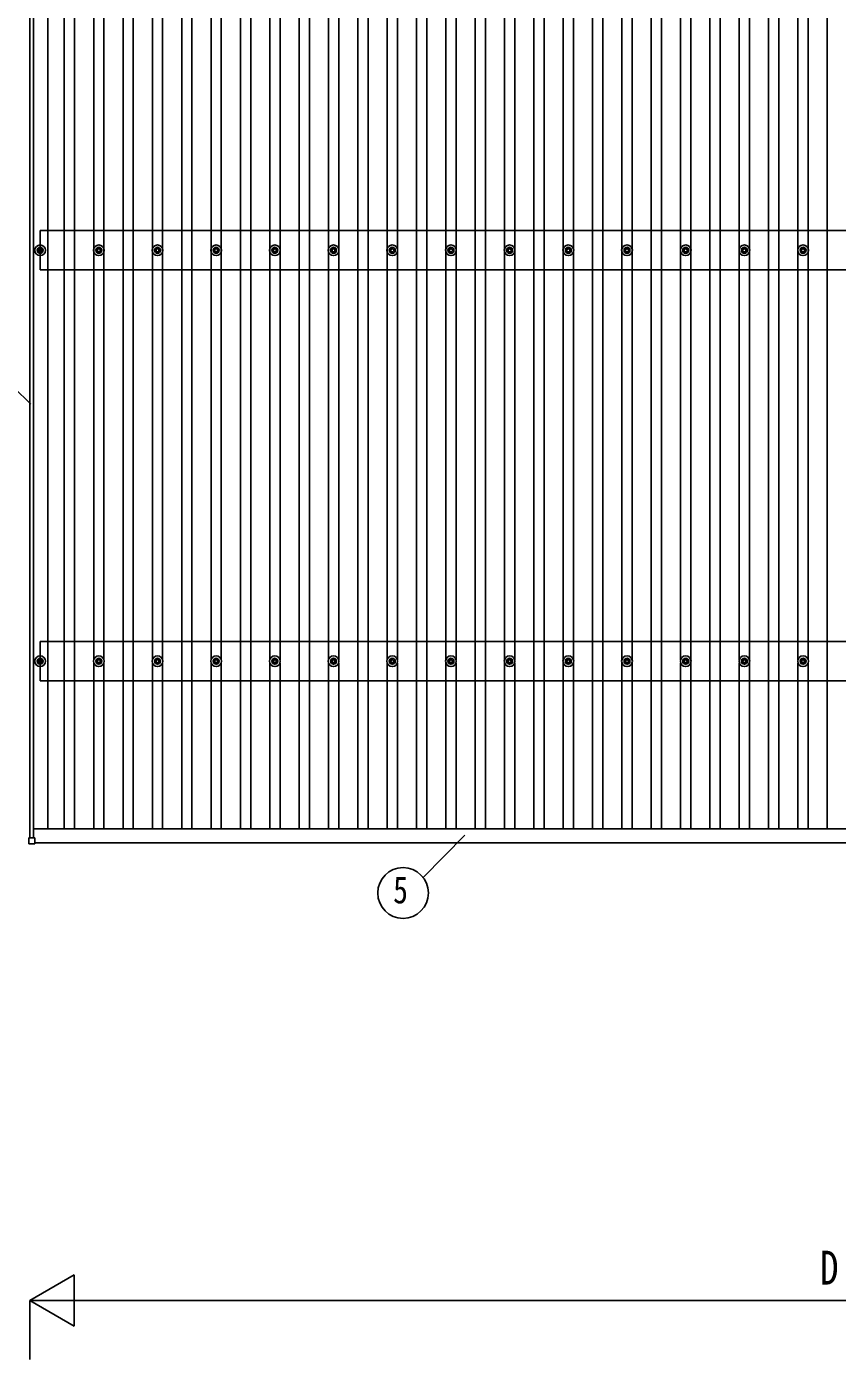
# Model space of a CAD drawing. Units: millimetres, scale not verified. Extents: x -14718 to 14718, y -10395 to 10395.
# Drawn here: x -11762 to -9000, y 1267 to 5807 of the extents above; entities that cross this region are included whole.
import ezdxf
from ezdxf.enums import TextEntityAlignment as Align

# ---------------------------------------------------------------- set-up
doc = ezdxf.new("R2010")
doc.units = ezdxf.units.MM
doc.header["$LTSCALE"] = 40
for name, color, linetype in [('0-5_YKK_13', 4, 'Continuous'), ('0-6_YKK_A1', 4, 'Continuous'), ('0-7_YKK_D', 6, 'Continuous')]:
    doc.layers.add(name, color=color, linetype=linetype)
doc.styles.add('ＭＳ ゴシック', font='')
doc.styles.get('ＭＳ ゴシック').set_extended_font_data('MS Gothic')

msp = doc.modelspace()

# ---------------------------------------------------------------- linework, layer by layer
at = {"layer": '0-5_YKK_13'}
for p, q in [((-11726.53, 5047.07), (-11722.11, 5047.07)), ((-11726.53, 5043.57), (-11722.11, 5043.57)), ((-11718.28, 5055.32), (-11718.28, 5050.9)), ((-11714.78, 5055.32), (-11714.78, 5050.9)), ((-11710.95, 5047.07), (-11706.53, 5047.07)), ((-11710.95, 5043.57), (-11706.53, 5043.57)), ((-11526.53, 5047.07), (-11522.11, 5047.07)), ((-11526.53, 5043.57), (-11522.11, 5043.57)), ((-11518.28, 5055.32), (-11518.28, 5050.9)), ((-11514.78, 5055.32), (-11514.78, 5050.9)), ((-11510.95, 5047.07), (-11506.53, 5047.07)), ((-11510.95, 5043.57), (-11506.53, 5043.57)), ((-11326.53, 5047.07), (-11322.11, 5047.07)), ((-11326.53, 5043.57), (-11322.11, 5043.57)), ((-11318.28, 5055.32), (-11318.28, 5050.9)), ((-11314.78, 5055.32), (-11314.78, 5050.9)), ((-11310.95, 5047.07), (-11306.53, 5047.07)), ((-11310.95, 5043.57), (-11306.53, 5043.57)), ((-11126.53, 5047.07), (-11122.11, 5047.07)), ((-11126.53, 5043.57), (-11122.11, 5043.57)), ((-11118.28, 5055.32), (-11118.28, 5050.9)), ((-11114.78, 5055.32), (-11114.78, 5050.9)), ((-11110.95, 5047.07), (-11106.53, 5047.07)), ((-11110.95, 5043.57), (-11106.53, 5043.57)), ((-10926.53, 5047.07), (-10922.11, 5047.07)), ((-10926.53, 5043.57), (-10922.11, 5043.57)), ((-10918.28, 5055.32), (-10918.28, 5050.9)), ((-10914.78, 5055.32), (-10914.78, 5050.9)), ((-10910.95, 5047.07), (-10906.53, 5047.07)), ((-10910.95, 5043.57), (-10906.53, 5043.57)), ((-10726.53, 5047.07), (-10722.11, 5047.07)), ((-10726.53, 5043.57), (-10722.11, 5043.57)), ((-10718.28, 5055.32), (-10718.28, 5050.9)), ((-10714.78, 5055.32), (-10714.78, 5050.9)), ((-10710.95, 5047.07), (-10706.53, 5047.07)), ((-10710.95, 5043.57), (-10706.53, 5043.57)), ((-10526.53, 5047.07), (-10522.11, 5047.07)), ((-10526.53, 5043.57), (-10522.11, 5043.57)), ((-10518.28, 5055.32), (-10518.28, 5050.9)), ((-10514.78, 5055.32), (-10514.78, 5050.9)), ((-10510.95, 5047.07), (-10506.53, 5047.07)), ((-10510.95, 5043.57), (-10506.53, 5043.57)), ((-10326.53, 5047.07), (-10322.11, 5047.07)), ((-10326.53, 5043.57), (-10322.11, 5043.57)), ((-10318.28, 5055.32), (-10318.28, 5050.9)), ((-10314.78, 5055.32), (-10314.78, 5050.9)), ((-10310.95, 5047.07), (-10306.53, 5047.07)), ((-10310.95, 5043.57), (-10306.53, 5043.57)), ((-10126.53, 5047.07), (-10122.11, 5047.07)), ((-10126.53, 5043.57), (-10122.11, 5043.57)), ((-10118.28, 5055.32), (-10118.28, 5050.9)), ((-10114.78, 5055.32), (-10114.78, 5050.9)), ((-10110.95, 5047.07), (-10106.53, 5047.07)), ((-10110.95, 5043.57), (-10106.53, 5043.57)), ((-9926.53, 5047.07), (-9922.11, 5047.07)), ((-9926.53, 5043.57), (-9922.11, 5043.57)), ((-9918.28, 5055.32), (-9918.28, 5050.9)), ((-9914.78, 5055.32), (-9914.78, 5050.9)), ((-9910.95, 5047.07), (-9906.53, 5047.07)), ((-9910.95, 5043.57), (-9906.53, 5043.57)), ((-9726.53, 5047.07), (-9722.11, 5047.07)), ((-9726.53, 5043.57), (-9722.11, 5043.57)), ((-9718.28, 5055.32), (-9718.28, 5050.9)), ((-9714.78, 5055.32), (-9714.78, 5050.9)), ((-9710.95, 5047.07), (-9706.53, 5047.07)), ((-9710.95, 5043.57), (-9706.53, 5043.57)), ((-9526.53, 5047.07), (-9522.11, 5047.07)), ((-9526.53, 5043.57), (-9522.11, 5043.57)), ((-9518.28, 5055.32), (-9518.28, 5050.9)), ((-9514.78, 5055.32), (-9514.78, 5050.9)), ((-9510.95, 5047.07), (-9506.53, 5047.07)), ((-9510.95, 5043.57), (-9506.53, 5043.57)), ((-9326.53, 5047.07), (-9322.11, 5047.07)), ((-9326.53, 5043.57), (-9322.11, 5043.57)), ((-9318.28, 5055.32), (-9318.28, 5050.9)), ((-9314.78, 5055.32), (-9314.78, 5050.9)), ((-9310.95, 5047.07), (-9306.53, 5047.07)), ((-9310.95, 5043.57), (-9306.53, 5043.57)), ((-9126.53, 5047.07), (-9122.11, 5047.07)), ((-9126.53, 5043.57), (-9122.11, 5043.57)), ((-9118.28, 5055.32), (-9118.28, 5050.9)), ((-9114.78, 5055.32), (-9114.78, 5050.9)), ((-9110.95, 5047.07), (-9106.53, 5047.07)), ((-9110.95, 5043.57), (-9106.53, 5043.57)), ((-11718.28, 5039.74), (-11718.28, 5035.32)), ((-11714.78, 5039.74), (-11714.78, 5035.32)), ((-11518.28, 5039.74), (-11518.28, 5035.32)), ((-11514.78, 5039.74), (-11514.78, 5035.32)), ((-11318.28, 5039.74), (-11318.28, 5035.32)), ((-11314.78, 5039.74), (-11314.78, 5035.32)), ((-11118.28, 5039.74), (-11118.28, 5035.32)), ((-11114.78, 5039.74), (-11114.78, 5035.32)), ((-10918.28, 5039.74), (-10918.28, 5035.32)), ((-10914.78, 5039.74), (-10914.78, 5035.32)), ((-10718.28, 5039.74), (-10718.28, 5035.32)), ((-10714.78, 5039.74), (-10714.78, 5035.32)), ((-10518.28, 5039.74), (-10518.28, 5035.32)), ((-10514.78, 5039.74), (-10514.78, 5035.32)), ((-10318.28, 5039.74), (-10318.28, 5035.32)), ((-10314.78, 5039.74), (-10314.78, 5035.32)), ((-10118.28, 5039.74), (-10118.28, 5035.32)), ((-10114.78, 5039.74), (-10114.78, 5035.32)), ((-9918.28, 5039.74), (-9918.28, 5035.32)), ((-9914.78, 5039.74), (-9914.78, 5035.32)), ((-9718.28, 5039.74), (-9718.28, 5035.32)), ((-9714.78, 5039.74), (-9714.78, 5035.32)), ((-9518.28, 5039.74), (-9518.28, 5035.32)), ((-9514.78, 5039.74), (-9514.78, 5035.32)), ((-9318.28, 5039.74), (-9318.28, 5035.32)), ((-9314.78, 5039.74), (-9314.78, 5035.32)), ((-9118.28, 5039.74), (-9118.28, 5035.32)), ((-9114.78, 5039.74), (-9114.78, 5035.32)), ((-11726.53, 3647.07), (-11722.11, 3647.07)), ((-11726.53, 3643.57), (-11722.11, 3643.57)), ((-11718.28, 3655.32), (-11718.28, 3650.9)), ((-11718.28, 3639.74), (-11718.28, 3635.32)), ((-11714.78, 3655.32), (-11714.78, 3650.9)), ((-11714.78, 3639.74), (-11714.78, 3635.32)), ((-11710.95, 3647.07), (-11706.53, 3647.07)), ((-11710.95, 3643.57), (-11706.53, 3643.57)), ((-11526.53, 3647.07), (-11522.11, 3647.07)), ((-11526.53, 3643.57), (-11522.11, 3643.57)), ((-11518.28, 3655.32), (-11518.28, 3650.9)), ((-11518.28, 3639.74), (-11518.28, 3635.32)), ((-11514.78, 3655.32), (-11514.78, 3650.9)), ((-11514.78, 3639.74), (-11514.78, 3635.32)), ((-11510.95, 3647.07), (-11506.53, 3647.07)), ((-11510.95, 3643.57), (-11506.53, 3643.57)), ((-11326.53, 3647.07), (-11322.11, 3647.07)), ((-11326.53, 3643.57), (-11322.11, 3643.57)), ((-11318.28, 3655.32), (-11318.28, 3650.9)), ((-11318.28, 3639.74), (-11318.28, 3635.32)), ((-11314.78, 3655.32), (-11314.78, 3650.9)), ((-11314.78, 3639.74), (-11314.78, 3635.32)), ((-11310.95, 3647.07), (-11306.53, 3647.07)), ((-11310.95, 3643.57), (-11306.53, 3643.57)), ((-11126.53, 3647.07), (-11122.11, 3647.07)), ((-11126.53, 3643.57), (-11122.11, 3643.57)), ((-11118.28, 3655.32), (-11118.28, 3650.9)), ((-11118.28, 3639.74), (-11118.28, 3635.32)), ((-11114.78, 3655.32), (-11114.78, 3650.9)), ((-11114.78, 3639.74), (-11114.78, 3635.32)), ((-11110.95, 3647.07), (-11106.53, 3647.07)), ((-11110.95, 3643.57), (-11106.53, 3643.57)), ((-10926.53, 3647.07), (-10922.11, 3647.07)), ((-10926.53, 3643.57), (-10922.11, 3643.57)), ((-10918.28, 3655.32), (-10918.28, 3650.9)), ((-10918.28, 3639.74), (-10918.28, 3635.32)), ((-10914.78, 3655.32), (-10914.78, 3650.9)), ((-10914.78, 3639.74), (-10914.78, 3635.32)), ((-10910.95, 3647.07), (-10906.53, 3647.07)), ((-10910.95, 3643.57), (-10906.53, 3643.57)), ((-10726.53, 3647.07), (-10722.11, 3647.07)), ((-10726.53, 3643.57), (-10722.11, 3643.57)), ((-10718.28, 3655.32), (-10718.28, 3650.9)), ((-10718.28, 3639.74), (-10718.28, 3635.32)), ((-10714.78, 3655.32), (-10714.78, 3650.9)), ((-10714.78, 3639.74), (-10714.78, 3635.32)), ((-10710.95, 3647.07), (-10706.53, 3647.07)), ((-10710.95, 3643.57), (-10706.53, 3643.57)), ((-10526.53, 3647.07), (-10522.11, 3647.07)), ((-10526.53, 3643.57), (-10522.11, 3643.57)), ((-10518.28, 3655.32), (-10518.28, 3650.9)), ((-10518.28, 3639.74), (-10518.28, 3635.32)), ((-10514.78, 3655.32), (-10514.78, 3650.9)), ((-10514.78, 3639.74), (-10514.78, 3635.32)), ((-10510.95, 3647.07), (-10506.53, 3647.07)), ((-10510.95, 3643.57), (-10506.53, 3643.57)), ((-10326.53, 3647.07), (-10322.11, 3647.07)), ((-10326.53, 3643.57), (-10322.11, 3643.57)), ((-10318.28, 3655.32), (-10318.28, 3650.9)), ((-10318.28, 3639.74), (-10318.28, 3635.32)), ((-10314.78, 3655.32), (-10314.78, 3650.9)), ((-10314.78, 3639.74), (-10314.78, 3635.32)), ((-10310.95, 3647.07), (-10306.53, 3647.07)), ((-10310.95, 3643.57), (-10306.53, 3643.57)), ((-10126.53, 3647.07), (-10122.11, 3647.07)), ((-10126.53, 3643.57), (-10122.11, 3643.57)), ((-10118.28, 3655.32), (-10118.28, 3650.9)), ((-10118.28, 3639.74), (-10118.28, 3635.32)), ((-10114.78, 3655.32), (-10114.78, 3650.9)), ((-10114.78, 3639.74), (-10114.78, 3635.32)), ((-10110.95, 3647.07), (-10106.53, 3647.07)), ((-10110.95, 3643.57), (-10106.53, 3643.57)), ((-9926.53, 3647.07), (-9922.11, 3647.07)), ((-9926.53, 3643.57), (-9922.11, 3643.57)), ((-9918.28, 3655.32), (-9918.28, 3650.9)), ((-9918.28, 3639.74), (-9918.28, 3635.32)), ((-9914.78, 3655.32), (-9914.78, 3650.9)), ((-9914.78, 3639.74), (-9914.78, 3635.32)), ((-9910.95, 3647.07), (-9906.53, 3647.07)), ((-9910.95, 3643.57), (-9906.53, 3643.57)), ((-9726.53, 3647.07), (-9722.11, 3647.07)), ((-9726.53, 3643.57), (-9722.11, 3643.57)), ((-9718.28, 3655.32), (-9718.28, 3650.9)), ((-9718.28, 3639.74), (-9718.28, 3635.32)), ((-9714.78, 3655.32), (-9714.78, 3650.9)), ((-9714.78, 3639.74), (-9714.78, 3635.32)), ((-9710.95, 3647.07), (-9706.53, 3647.07)), ((-9710.95, 3643.57), (-9706.53, 3643.57)), ((-9526.53, 3647.07), (-9522.11, 3647.07)), ((-9526.53, 3643.57), (-9522.11, 3643.57)), ((-9518.28, 3655.32), (-9518.28, 3650.9)), ((-9518.28, 3639.74), (-9518.28, 3635.32)), ((-9514.78, 3655.32), (-9514.78, 3650.9)), ((-9514.78, 3639.74), (-9514.78, 3635.32)), ((-9510.95, 3647.07), (-9506.53, 3647.07)), ((-9510.95, 3643.57), (-9506.53, 3643.57)), ((-9326.53, 3647.07), (-9322.11, 3647.07)), ((-9326.53, 3643.57), (-9322.11, 3643.57)), ((-9318.28, 3655.32), (-9318.28, 3650.9)), ((-9318.28, 3639.74), (-9318.28, 3635.32)), ((-9314.78, 3655.32), (-9314.78, 3650.9)), ((-9314.78, 3639.74), (-9314.78, 3635.32)), ((-9310.95, 3647.07), (-9306.53, 3647.07)), ((-9310.95, 3643.57), (-9306.53, 3643.57)), ((-9126.53, 3647.07), (-9122.11, 3647.07)), ((-9126.53, 3643.57), (-9122.11, 3643.57)), ((-9118.28, 3655.32), (-9118.28, 3650.9)), ((-9118.28, 3639.74), (-9118.28, 3635.32)), ((-9114.78, 3655.32), (-9114.78, 3650.9)), ((-9114.78, 3639.74), (-9114.78, 3635.32)), ((-9110.95, 3647.07), (-9106.53, 3647.07)), ((-9110.95, 3643.57), (-9106.53, 3643.57)), ((-11754.83, 3042.42), (-11754.83, 3024.42)), ((-11735.83, 3043.42), (-11753.83, 3043.42)), ((-11734.83, 3024.42), (-11734.83, 3042.42)), ((-11753.83, 3023.42), (-11735.83, 3023.42))]:
    msp.add_line(p, q, dxfattribs=at)
for centre, radius in [((-11716.53, 5045.32), 18.25), ((-11716.53, 5045.32), 10.15), ((-11716.53, 5045.32), 5.85), ((-11716.53, 5045.32), 5.25), ((-11516.53, 5045.32), 18.25), ((-11516.53, 5045.32), 10.15), ((-11516.53, 5045.32), 5.85), ((-11516.53, 5045.32), 5.25), ((-11316.53, 5045.32), 18.25), ((-11316.53, 5045.32), 10.15), ((-11316.53, 5045.32), 5.85), ((-11316.53, 5045.32), 5.25), ((-11116.53, 5045.32), 18.25), ((-11116.53, 5045.32), 10.15), ((-11116.53, 5045.32), 5.85), ((-11116.53, 5045.32), 5.25), ((-10916.53, 5045.32), 18.25), ((-10916.53, 5045.32), 10.15), ((-10916.53, 5045.32), 5.85), ((-10916.53, 5045.32), 5.25), ((-10716.53, 5045.32), 18.25), ((-10716.53, 5045.32), 10.15), ((-10716.53, 5045.32), 5.85), ((-10716.53, 5045.32), 5.25), ((-10516.53, 5045.32), 18.25), ((-10516.53, 5045.32), 10.15), ((-10516.53, 5045.32), 5.85), ((-10516.53, 5045.32), 5.25), ((-10316.53, 5045.32), 18.25), ((-10316.53, 5045.32), 10.15), ((-10316.53, 5045.32), 5.85), ((-10316.53, 5045.32), 5.25), ((-10116.53, 5045.32), 18.25), ((-10116.53, 5045.32), 10.15), ((-10116.53, 5045.32), 5.85), ((-10116.53, 5045.32), 5.25), ((-9916.53, 5045.32), 18.25), ((-9916.53, 5045.32), 10.15), ((-9916.53, 5045.32), 5.85), ((-9916.53, 5045.32), 5.25), ((-9716.53, 5045.32), 18.25), ((-9716.53, 5045.32), 10.15), ((-9716.53, 5045.32), 5.85), ((-9716.53, 5045.32), 5.25), ((-9516.53, 5045.32), 18.25), ((-9516.53, 5045.32), 10.15), ((-9516.53, 5045.32), 5.85), ((-9516.53, 5045.32), 5.25), ((-9316.53, 5045.32), 18.25), ((-9316.53, 5045.32), 10.15), ((-9316.53, 5045.32), 5.85), ((-9316.53, 5045.32), 5.25), ((-9116.53, 5045.32), 18.25), ((-9116.53, 5045.32), 10.15), ((-9116.53, 5045.32), 5.85), ((-9116.53, 5045.32), 5.25), ((-11716.53, 3645.32), 18.25), ((-11716.53, 3645.32), 10.15), ((-11716.53, 3645.32), 5.85), ((-11716.53, 3645.32), 5.25), ((-11516.53, 3645.32), 18.25), ((-11516.53, 3645.32), 10.15), ((-11516.53, 3645.32), 5.85), ((-11516.53, 3645.32), 5.25), ((-11316.53, 3645.32), 18.25), ((-11316.53, 3645.32), 10.15), ((-11316.53, 3645.32), 5.85), ((-11316.53, 3645.32), 5.25), ((-11116.53, 3645.32), 18.25), ((-11116.53, 3645.32), 10.15), ((-11116.53, 3645.32), 5.85), ((-11116.53, 3645.32), 5.25), ((-10916.53, 3645.32), 18.25), ((-10916.53, 3645.32), 10.15), ((-10916.53, 3645.32), 5.85), ((-10916.53, 3645.32), 5.25), ((-10716.53, 3645.32), 18.25), ((-10716.53, 3645.32), 10.15), ((-10716.53, 3645.32), 5.85), ((-10716.53, 3645.32), 5.25), ((-10516.53, 3645.32), 18.25), ((-10516.53, 3645.32), 10.15), ((-10516.53, 3645.32), 5.85), ((-10516.53, 3645.32), 5.25), ((-10316.53, 3645.32), 18.25), ((-10316.53, 3645.32), 10.15), ((-10316.53, 3645.32), 5.85), ((-10316.53, 3645.32), 5.25), ((-10116.53, 3645.32), 18.25), ((-10116.53, 3645.32), 10.15), ((-10116.53, 3645.32), 5.85), ((-10116.53, 3645.32), 5.25), ((-9916.53, 3645.32), 18.25), ((-9916.53, 3645.32), 10.15), ((-9916.53, 3645.32), 5.85), ((-9916.53, 3645.32), 5.25), ((-9716.53, 3645.32), 18.25), ((-9716.53, 3645.32), 10.15), ((-9716.53, 3645.32), 5.85), ((-9716.53, 3645.32), 5.25), ((-9516.53, 3645.32), 18.25), ((-9516.53, 3645.32), 10.15), ((-9516.53, 3645.32), 5.85), ((-9516.53, 3645.32), 5.25), ((-9316.53, 3645.32), 18.25), ((-9316.53, 3645.32), 10.15), ((-9316.53, 3645.32), 5.85), ((-9316.53, 3645.32), 5.25), ((-9116.53, 3645.32), 18.25), ((-9116.53, 3645.32), 10.15), ((-9116.53, 3645.32), 5.85), ((-9116.53, 3645.32), 5.25)]:
    msp.add_circle(centre, radius, dxfattribs=at)
for centre, start, end in [((-11753.83, 3042.42), 90, 180), ((-11735.83, 3042.42), 0, 90), ((-11753.83, 3024.42), 180, 270), ((-11735.83, 3024.42), 270, 0)]:
    msp.add_arc(centre, 1, start, end, dxfattribs=at)
at = {"layer": '0-6_YKK_A1'}
for p, q in [((-11751.53, 3043.42), (-11751.53, 8441.84)), ((-11739.53, 3043.42), (-11739.53, 8441.84)), ((-11690.03, 8415.71), (-11690.03, 3074.7)), ((-11634.03, 3074.7), (-11634.03, 8415.71)), ((-11599.03, 3074.7), (-11599.03, 8415.71)), ((-11434.03, 3074.7), (-11434.03, 8415.71)), ((-11399.03, 3074.7), (-11399.03, 8415.71)), ((-11234.03, 3074.7), (-11234.03, 8415.71)), ((-11199.03, 3074.7), (-11199.03, 8415.71)), ((-11034.03, 3074.7), (-11034.03, 8415.71)), ((-10999.03, 3074.7), (-10999.03, 8415.71)), ((-10834.03, 3074.7), (-10834.03, 8415.71)), ((-10799.03, 3074.7), (-10799.03, 8415.71)), ((-10634.03, 3074.7), (-10634.03, 8415.71)), ((-10599.03, 3074.7), (-10599.03, 8415.71)), ((-10434.03, 3074.7), (-10434.03, 8415.71)), ((-10399.03, 3074.7), (-10399.03, 8415.71)), ((-10234.03, 3074.7), (-10234.03, 8415.71)), ((-10199.03, 3074.7), (-10199.03, 8415.71)), ((-10034.03, 3074.7), (-10034.03, 8415.71)), ((-9999.03, 3074.7), (-9999.03, 8415.71)), ((-9834.03, 3074.7), (-9834.03, 8415.71)), ((-9799.03, 3074.7), (-9799.03, 8415.71)), ((-9634.03, 3074.7), (-9634.03, 8415.71)), ((-9599.03, 3074.7), (-9599.03, 8415.71)), ((-9434.03, 3074.7), (-9434.03, 8415.71)), ((-9399.03, 3074.7), (-9399.03, 8415.71)), ((-9234.03, 3074.7), (-9234.03, 8415.71)), ((-9199.03, 3074.7), (-9199.03, 8415.71)), ((-9034.03, 3074.7), (-9034.03, 8415.71)), ((-11534.03, 3650.5), (-11534.03, 6440.14)), ((-11499.03, 3650.5), (-11499.03, 6440.14)), ((-11334.03, 3650.5), (-11334.03, 6440.14)), ((-11299.03, 3650.5), (-11299.03, 6440.14)), ((-11134.03, 3650.5), (-11134.03, 6440.14)), ((-11099.03, 3650.5), (-11099.03, 6440.14)), ((-10934.03, 3650.5), (-10934.03, 6440.14)), ((-10899.03, 3650.5), (-10899.03, 6440.14)), ((-10734.03, 3650.5), (-10734.03, 6440.14)), ((-10699.03, 3650.5), (-10699.03, 6440.14)), ((-10534.03, 3650.5), (-10534.03, 6440.14)), ((-10499.03, 3650.5), (-10499.03, 6440.14)), ((-10334.03, 3650.5), (-10334.03, 6440.14)), ((-10299.03, 3650.5), (-10299.03, 6440.14)), ((-10134.03, 3650.5), (-10134.03, 6440.14)), ((-10099.03, 3650.5), (-10099.03, 6440.14)), ((-9934.03, 3650.5), (-9934.03, 6440.14)), ((-9899.03, 3650.5), (-9899.03, 6440.14)), ((-9734.03, 3650.5), (-9734.03, 6440.14)), ((-9699.03, 3650.5), (-9699.03, 6440.14)), ((-9534.03, 3650.5), (-9534.03, 6440.14)), ((-9499.03, 3650.5), (-9499.03, 6440.14)), ((-9334.03, 3650.5), (-9334.03, 6440.14)), ((-9299.03, 3650.5), (-9299.03, 6440.14)), ((-9134.03, 3650.5), (-9134.03, 6440.14)), ((-9099.03, 3650.5), (-9099.03, 6440.14)), ((-6316.53, 5112.32), (-11716.53, 5112.32)), ((-11716.53, 4978.32), (-11716.53, 5112.32)), ((-6316.53, 4978.32), (-11716.53, 4978.32)), ((-6316.53, 3712.32), (-11716.53, 3712.32)), ((-11716.53, 3578.32), (-11716.53, 3712.32)), ((-11534.03, 3074.7), (-11534.03, 3640.14)), ((-11499.03, 3074.7), (-11499.03, 3640.14)), ((-11334.03, 3074.7), (-11334.03, 3640.14)), ((-11299.03, 3074.7), (-11299.03, 3640.14)), ((-11134.03, 3074.7), (-11134.03, 3640.14)), ((-11099.03, 3074.7), (-11099.03, 3640.14)), ((-10934.03, 3074.7), (-10934.03, 3640.14)), ((-10899.03, 3074.7), (-10899.03, 3640.14)), ((-10734.03, 3074.7), (-10734.03, 3640.14)), ((-10699.03, 3074.7), (-10699.03, 3640.14)), ((-10534.03, 3074.7), (-10534.03, 3640.14)), ((-10499.03, 3074.7), (-10499.03, 3640.14)), ((-10334.03, 3074.7), (-10334.03, 3640.14)), ((-10299.03, 3074.7), (-10299.03, 3640.14)), ((-10134.03, 3074.7), (-10134.03, 3640.14)), ((-10099.03, 3074.7), (-10099.03, 3640.14)), ((-9934.03, 3074.7), (-9934.03, 3640.14)), ((-9899.03, 3074.7), (-9899.03, 3640.14)), ((-9734.03, 3074.7), (-9734.03, 3640.14)), ((-9699.03, 3074.7), (-9699.03, 3640.14)), ((-9534.03, 3074.7), (-9534.03, 3640.14)), ((-9499.03, 3074.7), (-9499.03, 3640.14)), ((-9334.03, 3074.7), (-9334.03, 3640.14)), ((-9299.03, 3074.7), (-9299.03, 3640.14)), ((-9134.03, 3074.7), (-9134.03, 3640.14)), ((-9099.03, 3074.7), (-9099.03, 3640.14)), ((-6316.53, 3578.32), (-11716.53, 3578.32)), ((-11739.53, 3074.7), (-6293.53, 3074.7)), ((-11734.83, 3026.72), (-6298.23, 3026.72))]:
    msp.add_line(p, q, dxfattribs=at)
at = {"layer": '0-7_YKK_D'}
for p, q in [((-11888.45, 4658.51), (-11748.65, 4520.97)), ((-10411.35, 2908.49), (-10269.42, 3053.04)), ((-11751.53, 1466.95), (-11599.98, 1554.45)), ((-11599.98, 1379.45), (-11599.98, 1554.45)), ((-11751.53, 1266.95), (-11751.53, 1467.95)), ((-11751.53, 1466.95), (-11599.98, 1379.45)), ((-11751.53, 1466.95), (-11448.42, 1466.95)), ((-11576.53, 1466.95), (-6456.53, 1466.95))]:
    msp.add_line(p, q, dxfattribs=at)
msp.add_circle((-10479.81, 2855.78), 86.4, dxfattribs=at)

# ---------------------------------------------------------------- texts
at = {"layer": '0-7_YKK_D', "style": 'ＭＳ ゴシック', "width": 0.8}
for s, height, p in [('5', 92.38, (-10513.41, 2792.78)), ('D', 115.5, (-9058.53, 1486.95))]:
    msp.add_text(s, height=height, dxfattribs=at).set_placement(p, align=Align.BOTTOM_LEFT)

doc.saveas('drawing.dxf')
